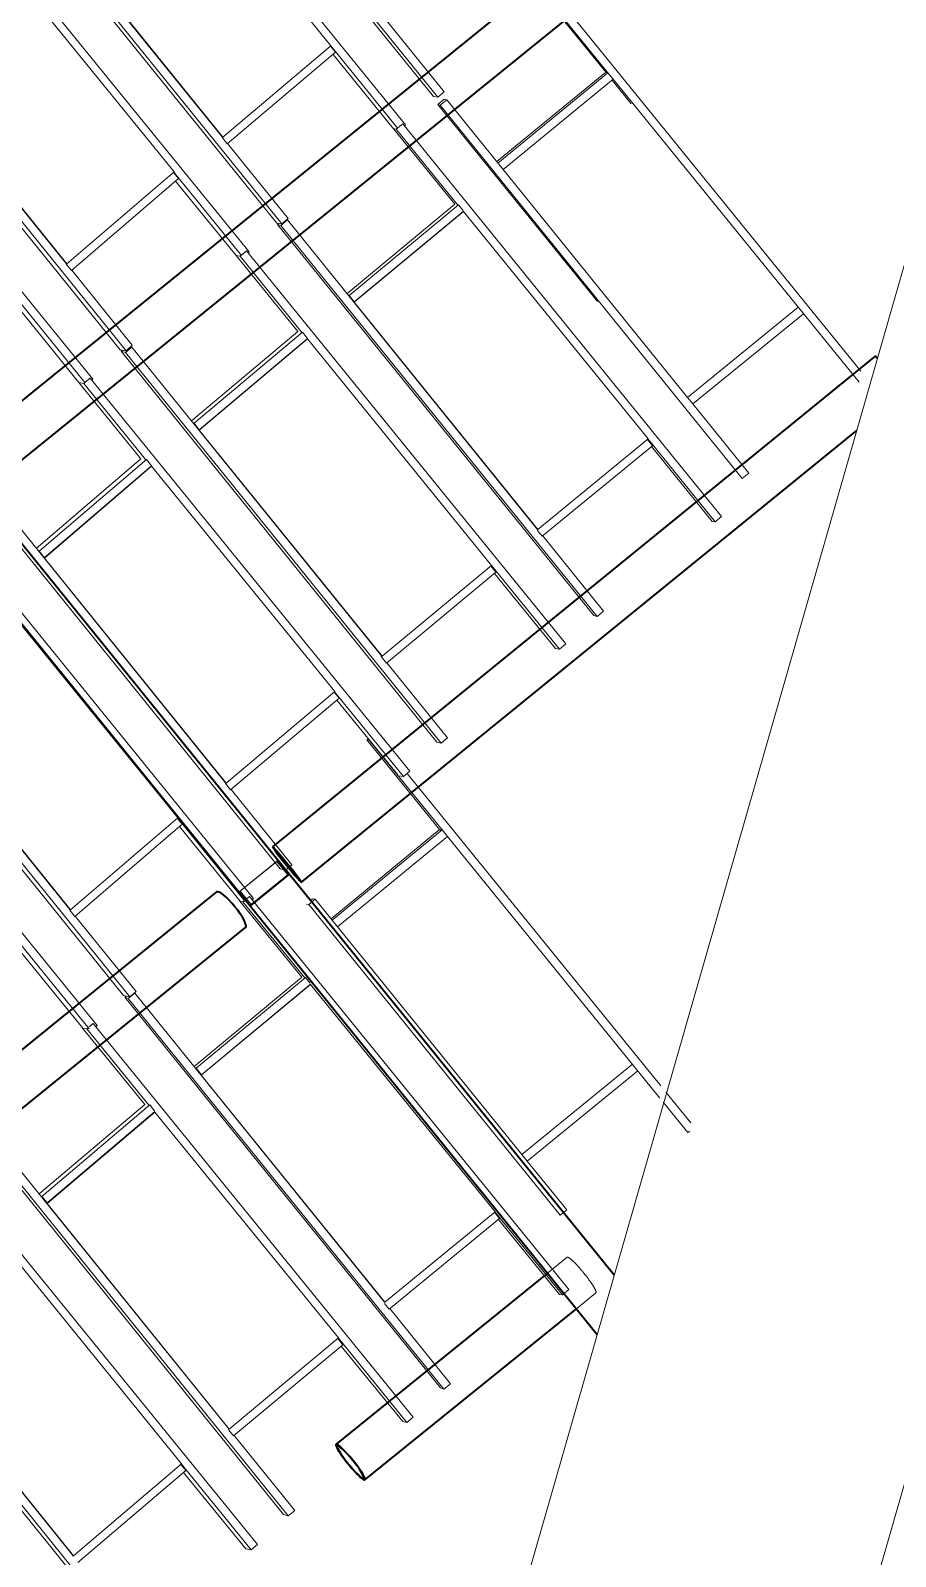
# Model space of a CAD drawing. Header units: millimetres. Extents: x 834681283 to 835686922, y 817551134 to 819407044.
# Drawn here: x 835309749 to 835314892, y 818142865 to 818151943 of the extents above; entities that cross this region are included whole.
import ezdxf
from ezdxf.xclip import XClip

# ---------------------------------------------------------------- set-up
doc = ezdxf.new("R2010")
doc.units = ezdxf.units.MM
doc.header["$LTSCALE"] = 1200
doc.header["$MEASUREMENT"] = 0
doc.header["$XCLIPFRAME"] = 0
for name, pattern in [('P01-MAGP-EVA-GREENERY$0$DOT', [0.25, 0, -0.25]), ('P01-MAGP-P-RF$0$P01_MS_01_N1-FloorPlan-PART2OFUPPERROOFSETTINGOUT$0$BH DASHED2', [3, 2, -1]), ('P01-MAGP-P-RF$0$PHANTOM', [2.5, 1.25, -0.25, 0.25, -0.25, 0.25, -0.25])]:
    doc.linetypes.add(name, pattern=pattern)
for name, color, linetype, lineweight in [('P01-MAGP-EVA-GREENERY$0$DR-FLD', 8, 'Continuous', 25), ('P01-MAGP-P-RF$0$AR-ROOF_AR_BS_MI_', 3, 'Continuous', 18), ('P01-MAGP-P-RF$0$MMH053__', 253, 'P01-MAGP-P-RF$0$PHANTOM', 40), ('P01-MAGP-P-RF$0$P01_MS_01_N1-FloorPlan-PART2OFUPPERROOFSETTINGOUT$0$S-BEAM', 253, 'Continuous', 35), ('P01-MAGP-P-RF$0$P01_MS_01_N1-FloorPlan-PART2OFUPPERROOFSETTINGOUT$0$S-BEAM-HIDN', 253, 'P01-MAGP-P-RF$0$P01_MS_01_N1-FloorPlan-PART2OFUPPERROOFSETTINGOUT$0$BH DASHED2', 18), ('P01-MAGP-P-RF$0$ROOF MESH HALF TONE$0$A-GLAZ', 253, 'Continuous', 9)]:
    doc.layers.add(name, color=color, linetype=linetype, lineweight=lineweight)

# ---------------------------------------------------------------- blocks, each defined once
blk = doc.blocks.new('P01-MAGP-P-RF$0$P01_MS_01_N1-FloorPlan-PART2OFUPPERROOFSETTINGOUT$0$Circular Hollow Sections - CHS273x10_PSB97-8454491-PART 2 OF  UPPER ROOF SETTING OUT')
at = {"layer": 'P01-MAGP-P-RF$0$P01_MS_01_N1-FloorPlan-PART2OFUPPERROOFSETTINGOUT$0$S-BEAM'}
for p, q in [((91452.6, 60017.9), (84638.4, 55246.5)), ((84597.9, 54884.9), (91609.2, 59794.3)), ((84495.8, 55146.7), (84441.3, 55108.5))]:
    blk.add_line(p, q, dxfattribs=at)
for centre, major_axis, start_param, end_param in [((91530.9, 59906.1), (-78.3, 111.8), 3.141593, 6.283185), ((84519.6, 54996.7), (-78.3, 111.8), 0, 3.141593), ((84519.6, 54996.7), (-78.3, 111.8), 3.141593, 6.283185), ((84519.6, 54996.7), (-72.6, 103.6), 3.141593, 6.283185), ((84519.6, 54996.7), (-72.6, 103.6), 0, 3.141593)]:
    blk.add_ellipse(centre, major_axis=major_axis, ratio=0.139727, start_param=start_param, end_param=end_param, dxfattribs=at)
at = {"layer": 'P01-MAGP-P-RF$0$P01_MS_01_N1-FloorPlan-PART2OFUPPERROOFSETTINGOUT$0$S-BEAM-HIDN'}
blk.add_line((84638.4, 55246.5), (84495.8, 55146.7), dxfattribs=at)
blk = doc.blocks.new('P01-MAGP-P-RF$0$P01_MS_01_N1-FloorPlan-PART2OFUPPERROOFSETTINGOUT$0$Circular Hollow Sections - CHS273x10_PSB97-8463234-PART 2 OF  UPPER ROOF SETTING OUT')
at = {"layer": 'P01-MAGP-P-RF$0$P01_MS_01_N1-FloorPlan-PART2OFUPPERROOFSETTINGOUT$0$S-BEAM'}
for p, q in [((87489.5, 49918.2), (84028.6, 47494.9)), ((84185.2, 47271.3), (87646.1, 49694.6))]:
    blk.add_line(p, q, dxfattribs=at)
for centre, major_axis, start_param, end_param in [((87567.8, 49806.4), (-78.3, 111.8), 3.141593, 6.283185), ((84106.9, 47383.1), (-78.3, 111.8), 0, 0.726239), ((84106.9, 47383.1), (-78.3, 111.8), 3.141593, 6.283185), ((84106.9, 47383.1), (-72.6, 103.6), 0, 0.705416), ((84106.9, 47383.1), (-72.6, 103.6), 3.141593, 6.283185), ((84106.9, 47383.1), (-72.6, 103.6), 2.436177, 3.141593), ((84106.9, 47383.1), (-78.3, 111.8), 2.415354, 3.141593)]:
    blk.add_ellipse(centre, major_axis=major_axis, ratio=0.213826, start_param=start_param, end_param=end_param, dxfattribs=at)
at = {"layer": 'P01-MAGP-P-RF$0$P01_MS_01_N1-FloorPlan-PART2OFUPPERROOFSETTINGOUT$0$S-BEAM-HIDN'}
for major_axis, start_param, end_param in [((-78.3, 111.8), 0.726604, 2.414989), ((-72.6, 103.6), 0.70581, 2.435783)]:
    blk.add_ellipse((84106.9, 47383.1), major_axis=major_axis, ratio=0.213826, start_param=start_param, end_param=end_param, dxfattribs=at)
blk = doc.blocks.new('P01-MAGP-P-RF$0$ROOF MESH HALF TONE')
at = {"layer": 'P01-MAGP-P-RF$0$ROOF MESH HALF TONE$0$A-GLAZ', "lineweight": 5}
for p, q in [((87391.5, 57001.9), (89105.4, 54549)), ((89131.3, 54543), (87417.4, 56995.9)), ((88928.2, 54392.2), (87199.5, 56854.9)), ((86410.5, 56314), (88123.5, 53861.6)), ((88153.8, 53855.2), (86440.9, 56307.6)), ((87835.6, 54397.1), (86480.7, 56336.9)), ((87524.3, 56309.3), (88518.5, 54892.9)), ((87948.3, 53702.5), (86218.8, 56165.6)), ((87839.2, 54395.2), (86850.6, 55810.5)), ((86858.5, 53709.3), (85504, 55649.1)), ((85429.8, 55626.3), (87141.9, 53174.4)), ((87176.7, 53167.7), (85464.6, 55619.6)), ((86544.5, 55619.7), (87535.4, 54208.5)), ((86968, 53012.8), (85237.7, 55476.4)), ((86862.3, 53707.5), (85877.7, 55117.6)), ((89791.9, 55113.9), (90139.1, 54618.9)), ((89804, 55111.2), (90150.5, 54617.3)), ((89171.4, 54572.2), (88842.5, 55043)), ((91526.7, 52742.1), (89893, 55071.2)), ((88518.5, 54892.9), (87839.2, 54395.2)), ((87863.1, 54353.9), (88542.6, 54851.7)), ((88542.6, 54851.7), (88515.3, 54890.6)), ((88880.2, 54374.5), (88517, 54891.9)), ((88855.7, 54372.6), (88527.2, 54840.5)), ((89131.3, 54543), (89171.4, 54572.2)), ((90134.9, 54619.4), (89454, 54135.9)), ((89460.1, 54127.1), (90150.6, 54617.4)), ((90179.2, 54576.6), (89488.7, 54086.2)), ((90150.4, 54617.4), (90134.9, 54619.4)), ((90179.2, 54576.6), (90150.6, 54617.4)), ((90172.3, 54571.6), (90275.8, 54424)), ((90172.3, 54571.6), (90275.9, 54423.9)), ((90179.1, 54576.5), (91512.1, 52676)), ((89105.4, 54549), (89131.3, 54543)), ((89127.9, 54500.5), (89168.6, 54529.3)), ((89141.8, 54495.2), (89127.9, 54500.5)), ((89127.9, 54500.5), (89992.5, 53264.2)), ((89182.6, 54524), (89141.8, 54495.2)), ((90778.7, 52154.6), (89141.8, 54495.2)), ((89168.6, 54529.3), (89182.6, 54524)), ((89182.6, 54524), (90487.7, 52657.8)), ((87834.8, 54394.4), (87863.1, 54353.9)), ((87835.7, 54397), (87836.6, 54395.7)), ((87839.2, 54395.2), (87836.6, 54395.7)), ((88911.8, 54399.6), (88880.2, 54377.1)), ((90640.6, 51936), (88911.8, 54399.6)), ((88920.8, 54386.8), (88928.2, 54392.2)), ((88193.6, 53884.5), (87864.9, 54355.2)), ((88871.3, 54370.7), (88853.8, 54375.2)), ((89187.2, 53900.1), (88856.1, 54372)), ((88879, 54376.2), (88871.3, 54370.7)), ((89205.6, 53894.2), (88871.3, 54370.7)), ((87535.4, 54208.5), (86862.3, 53707.5)), ((87559.1, 54167.5), (87532.1, 54206)), ((87900.3, 53685.1), (87533.7, 54207.2)), ((86885.9, 53666.4), (87559.1, 54167.5)), ((87868.8, 53687.1), (87541, 54154)), ((88123.5, 53861.6), (88153.8, 53855.2)), ((88127.8, 53854.7), (88134.4, 53859.3)), ((88127.8, 53854.7), (89840.8, 51403.1)), ((88147.1, 53847.5), (88127.8, 53854.7)), ((88187.7, 53876.5), (88147.1, 53847.5)), ((89860.1, 51395.9), (88147.1, 53847.5)), ((88153.8, 53855.2), (88193.6, 53884.5)), ((88184.4, 53877.7), (88187.7, 53876.5)), ((89541.4, 51939.1), (88187.7, 53876.5)), ((89187.4, 53900.1), (88510.7, 53414.2)), ((88522.1, 53403.4), (89208.6, 53896.3)), ((89234.2, 53853.5), (88548, 53360.8)), ((88549.6, 53360.3), (89235.7, 53853)), ((89234.4, 53859.4), (89208.6, 53896.3)), ((89234.2, 53853.5), (89237.1, 53855.6)), ((89234.2, 53853.5), (89235.7, 53853)), ((89235.7, 53853), (90236.1, 52427.4)), ((86857.7, 53706.7), (86885.9, 53666.4)), ((86858.5, 53709.3), (86859.4, 53708)), ((86862.3, 53707.5), (86859.4, 53708)), ((87216.1, 53197.2), (86887.6, 53667.6)), ((88203.5, 53210.4), (87869, 53686.8)), ((87892.3, 53680.9), (87869, 53686.8)), ((87899.6, 53686.2), (87892.3, 53680.9)), ((88227.7, 53203.2), (87892.3, 53680.9)), ((87932.6, 53710), (87900.2, 53686.6)), ((89663.1, 51245.1), (87932.6, 53710)), ((87941.5, 53697.4), (87948.3, 53702.5)), ((86919.8, 52996.1), (86549.7, 53523.1)), ((86891, 52988.4), (86554.1, 53468)), ((88517.7, 53404.2), (88522.1, 53403.4)), ((88522.1, 53403.4), (88550.6, 53362.7)), ((88550.6, 53362.7), (88546.1, 53363.5)), ((88549.6, 53360.3), (88548, 53360.8)), ((89544.5, 51936.4), (88549.6, 53360.3)), ((87176.7, 53167.7), (87216.1, 53197.2)), ((88203.7, 53210.5), (87536, 52723.5)), ((87549.9, 52708.7), (88230.5, 53205.2)), ((88258.9, 53164.6), (88230.5, 53205.2)), ((87141.9, 53174.4), (87176.7, 53167.7)), ((87147, 53166.2), (87154.8, 53171.9)), ((87147, 53166.2), (88858.2, 50715.9)), ((87172.1, 53157.8), (87147, 53166.2)), ((87212.3, 53186.9), (87172.1, 53157.8)), ((88883.3, 50707.5), (87172.1, 53157.8)), ((87205.5, 53189.2), (87212.3, 53186.9)), ((88564.6, 51250.6), (87212.3, 53186.9)), ((88256.2, 53162.7), (87575.8, 52666.4)), ((87577.9, 52665.8), (88258.2, 53162.1)), ((88256.2, 53162.7), (88258.9, 53164.6)), ((88256.2, 53162.7), (88258.2, 53162.1)), ((88258.2, 53162.1), (89255.1, 51742.2)), ((91181.9, 53146.8), (90487.6, 52657.7)), ((86953, 53020.4), (86919.9, 52996)), ((88684.9, 50554.6), (86953, 53020.4)), ((90516.2, 52616.8), (91210.5, 53106)), ((86913.1, 52991), (86884.1, 52998.1)), ((87219.5, 52520.6), (86890.9, 52988.4)), ((86919.9, 52996), (86913.1, 52991)), ((87249.4, 52512.2), (86913.1, 52991)), ((86961.7, 53008), (86968, 53012.8)), ((87545.7, 52709.6), (87549.9, 52708.7)), ((87549.9, 52708.7), (87578.3, 52668.2)), ((87578.3, 52668.2), (87574, 52669)), ((87577.9, 52665.8), (87575.8, 52666.4)), ((88568.1, 51247.9), (87577.9, 52665.8)), ((90487.6, 52657.7), (90516.2, 52616.8)), ((90516.3, 52616.9), (90819.5, 52183.4)), ((86166.5, 52477.9), (87876.1, 50028.7)), ((87587.9, 50562.5), (86236.8, 52498.1)), ((87219.8, 52520.6), (86562.2, 52032)), ((86578.3, 52013.6), (87251.9, 52514.1)), ((87277.7, 52471.9), (86604.3, 51971.6)), ((86606.9, 51970.9), (87280.3, 52471.2)), ((87280.2, 52473.7), (87251.9, 52514.1)), ((87277.7, 52471.9), (87280.2, 52473.7)), ((87277.7, 52471.9), (87280.3, 52471.2)), ((87280.3, 52471.2), (88272.8, 51058.1)), ((87906.7, 50019.3), (86197, 52468.7)), ((90236.1, 52427.4), (89544.5, 51936.4)), ((89568.5, 51894.1), (90260.4, 52385.3)), ((90260.4, 52385.3), (90232.7, 52424.9)), ((90600, 51907), (90236.1, 52425.7)), ((90582.6, 51911.5), (90253.5, 52380.4)), ((87705.9, 49864.3), (85973, 52330.7)), ((90778.7, 52154.6), (90819.5, 52183.4)), ((86574.5, 52014.3), (86578.3, 52013.6)), ((86578.3, 52013.6), (86606.6, 51973.2)), ((86606.6, 51973.2), (86602.6, 51974)), ((86606.9, 51970.9), (86604.3, 51971.6)), ((87591.8, 50559.9), (86606.9, 51970.9)), ((89540, 51934.8), (89542.9, 51936.9)), ((89541.4, 51939), (89542.9, 51936.9)), ((89542.7, 51931), (89568.5, 51894.1)), ((89544.5, 51936.4), (89542.9, 51936.9)), ((90600, 51907), (90640.6, 51936)), ((89900.7, 51424.9), (89571.4, 51896.1)), ((90582.6, 51911.5), (90600, 51907)), ((85185.9, 51790.3), (86894.6, 49341.5)), ((86930.6, 49331.4), (85221.8, 51780.2)), ((86611.5, 49874.8), (85261.2, 51809.8)), ((86301.8, 51780.5), (87289.3, 50375)), ((89255.1, 51742.2), (88568.1, 51247.9)), ((88591.7, 51206), (89279, 51700.5)), ((89279, 51700.5), (89251.6, 51739.6)), ((89622.9, 51216), (89254.5, 51740.8)), ((89599.6, 51221.9), (89268.7, 51693.1)), ((86726.2, 49174.3), (84992.6, 51640.9)), ((89840.8, 51403.1), (89860.1, 51395.9)), ((89860.1, 51395.9), (89900.7, 51424.9)), ((86615.7, 49872.3), (85636.5, 51275.6)), ((88563.3, 51246.6), (88566, 51248.5)), ((88563.3, 51246.6), (88591.7, 51206)), ((88564.6, 51250.5), (88566, 51248.5)), ((88568.1, 51247.9), (88566, 51248.5)), ((88923.5, 50736.6), (88594.3, 51208)), ((89599.6, 51221.9), (89622.9, 51216)), ((89622.9, 51216), (89663.1, 51245.1)), ((88272.8, 51058.1), (87591.8, 50559.9)), ((88296.2, 51016.8), (88269.2, 51055.5)), ((88645.1, 50525.2), (88271.6, 51057)), ((87615, 50518.4), (88296.2, 51016.8)), ((88612, 50538), (88282.7, 51006.9)), ((88443.6, 50757.8), (88453, 50764.4)), ((88457.6, 50755.8), (88443.6, 50757.8)), ((88443.6, 50757.8), (88837.8, 50196)), ((88457.6, 50755.8), (88852.6, 50192.9)), ((88858.2, 50715.9), (88883.3, 50707.5)), ((88883.3, 50707.5), (88923.5, 50736.6)), ((87586.8, 50558.8), (87589.2, 50560.6)), ((87586.8, 50558.8), (87615, 50518.4)), ((87587.9, 50562.4), (87589.2, 50560.6)), ((87591.8, 50559.9), (87589.2, 50560.6)), ((87946.6, 50048.6), (87617.4, 50520.2)), ((88616.1, 50532.3), (88645.1, 50525.2)), ((88645.1, 50525.2), (88684.9, 50554.6)), ((90043.5, 48582.4), (88668.3, 50542.3)), ((87289.3, 50375), (86615.7, 49872.3)), ((86638.5, 49831.2), (87312.3, 50334.2)), ((87312.3, 50334.2), (87285.6, 50372.3)), ((87655.6, 49850.2), (87287.7, 50373.8)), ((87624.3, 49853.7), (87295.5, 50321.6)), ((88835.5, 50194.4), (88157, 49711.4)), ((88163.3, 49702.3), (88852.7, 50193)), ((88881.3, 50152.2), (88191.9, 49661.5)), ((88852.5, 50193), (88835.5, 50194.4)), ((88881.3, 50152.2), (88852.7, 50193)), ((88881.2, 50152.1), (90033.4, 48510.1)), ((87876.1, 50028.7), (87906.7, 50019.3)), ((87906.7, 50019.3), (87946.6, 50048.6)), ((86610.4, 49871.4), (86638.5, 49831.2)), ((86611.5, 49874.7), (86612.7, 49873)), ((86615.7, 49872.3), (86612.7, 49873)), ((87958.6, 49377.5), (87624.1, 49853.9)), ((87641.6, 49849.3), (87624.1, 49853.9)), ((87651.4, 49856.3), (87641.6, 49849.3)), ((87977.3, 49371.1), (87641.6, 49849.3)), ((87682.1, 49878.2), (87657.7, 49860.8)), ((89413.5, 47412.2), (87682.1, 49878.2)), ((87696.7, 49857.4), (87705.9, 49864.3)), ((86970, 49361), (86640.7, 49832.9)), ((88030.7, 49805), (88017.7, 49808.6)), ((88071.3, 49833.9), (88030.7, 49805)), ((89393.2, 47857.1), (88030.7, 49805)), ((88043, 49829.1), (88055.8, 49838.1)), ((88055.8, 49838.1), (88071.3, 49833.9)), ((88071.3, 49833.9), (89191, 48233.1)), ((86676.7, 49159.5), (86302.9, 49691.3)), ((86638.5, 49165.9), (86307.4, 49637)), ((86894.6, 49341.5), (86930.6, 49331.4)), ((86901, 49331.4), (86909.3, 49337.3)), ((86901, 49331.4), (88611.5, 46881.9)), ((86920.9, 49323.3), (86901, 49331.4)), ((86961.4, 49352.3), (86920.9, 49323.3)), ((88631.4, 46873.8), (86920.9, 49323.3)), ((86930.6, 49331.4), (86970, 49361)), ((88314.5, 47414.6), (86961.4, 49352.3)), ((87958.9, 49377.7), (87283.4, 48891.3)), ((87295.8, 48880.4), (87981.2, 49373.9)), ((87322.6, 48836.8), (88007.4, 49329.9)), ((87324.3, 48839.8), (88007.2, 49331.4)), ((88006.1, 49338.3), (87981.2, 49373.9)), ((88005.8, 49330.4), (88007.4, 49329.9)), ((88007.4, 49329.9), (89008.1, 47904.7)), ((86974.7, 48687.3), (86638.3, 49166)), ((86663.1, 49159.3), (86638.3, 49166)), ((86672.2, 49165.9), (86663.1, 49159.3)), ((87000.7, 48678.9), (86663.1, 49159.3)), ((86703.3, 49188.5), (86678.1, 49170.2)), ((88438, 46720.1), (86703.3, 49188.5)), ((86717.8, 49167.9), (86726.2, 49174.3)), ((87290.3, 48881.4), (87295.8, 48880.4)), ((87295.8, 48880.4), (87324.3, 48839.8)), ((87324.3, 48839.8), (87318.7, 48840.7)), ((87324.3, 48839.8), (87321, 48837.4)), ((87322.6, 48836.8), (87321, 48837.4)), ((88316.1, 47414), (87322.6, 48836.8)), ((87338.7, 46726.3), (85988.5, 48661.7)), ((86975.1, 48687.4), (86311.2, 48199.2)), ((86326.8, 48183.3), (87004.3, 48681.5)), ((87029.3, 48645.8), (87004.3, 48681.5)), ((89884, 48723), (89190.9, 48233.1)), ((89219.5, 48192.3), (89912.6, 48682.2)), ((85921.3, 48642.4), (87628.5, 46195.4)), ((87655.5, 46185.4), (85948.3, 48632.5)), ((86354.3, 48139.9), (87031.3, 48637.8)), ((86355.2, 48142.9), (87032.7, 48641.1)), ((87029.1, 48638.5), (87031.3, 48637.8)), ((87031.3, 48637.8), (88027.4, 47220.5)), ((87461.4, 46028.3), (85723.9, 48498.6)), ((90050, 48486.4), (90184.9, 48294.2)), ((90205.7, 48351.3), (90070.8, 48543.6)), ((90184.9, 48294.2), (90197.4, 48303.1)), ((89190.9, 48233.1), (89219.5, 48192.3)), ((86321.5, 48184.4), (86326.8, 48183.3)), ((86326.8, 48183.3), (86355.2, 48142.9)), ((86355.2, 48142.9), (86349.7, 48144)), ((86355.2, 48142.9), (86352, 48140.6)), ((86354.3, 48139.9), (86352, 48140.6)), ((87340.9, 46725.6), (86354.3, 48139.9)), ((89219.6, 48192.3), (89433.9, 47885.9)), ((84941.7, 47954), (86646.2, 45508.8)), ((86680.2, 45497.3), (84975.7, 47942.5)), ((86363.1, 46038.6), (85015.3, 47972)), ((86054.7, 47945.5), (87044.5, 46538.2)), ((89008.1, 47904.7), (88316.1, 47414)), ((88339.2, 47371.2), (89031.7, 47862.1)), ((89031.7, 47862.1), (89004, 47901.7)), ((89373, 47383.3), (89008.5, 47902.4)), ((89355.6, 47387.9), (89025.6, 47857.8)), ((89389.9, 47858), (89393.2, 47857.1)), ((89393.2, 47857.1), (89433.9, 47885.9)), ((86365.9, 46037.8), (85387.2, 47441.8)), ((88314.3, 47406.8), (88339.2, 47371.2)), ((88316.1, 47414), (88314.5, 47414.6)), ((89355.6, 47387.9), (89373, 47383.3)), ((89373, 47383.3), (89413.5, 47412.2)), ((88671.9, 46902.8), (88343, 47373.8)), ((88027.4, 47220.5), (87340.9, 46725.6)), ((88050.4, 47178.4), (88023.1, 47217.4)), ((88397.9, 46690.9), (88027, 47218.5)), ((87363.5, 46683.2), (88050.4, 47178.4)), ((88373.1, 46697.6), (88040.2, 47171.2)), ((88611.5, 46881.9), (88631.4, 46873.8)), ((88631.4, 46873.8), (88671.9, 46902.8)), ((87335.1, 46723.7), (87338.7, 46726.3)), ((87338.5, 46718.9), (87363.5, 46683.2)), ((87340.9, 46725.6), (87338.7, 46726.3)), ((87695.7, 46214.6), (87367, 46685.8)), ((88373.1, 46697.6), (88397.9, 46690.9)), ((88397.9, 46690.9), (88438, 46720.1)), ((87044.5, 46538.2), (86365.9, 46037.8)), ((86387.9, 45996), (87066.9, 46496.7)), ((87066.9, 46496.7), (87040.2, 46535)), ((87421.7, 45998.8), (87043.5, 46536.6)), ((87389.9, 46007.3), (87052.9, 46486.4)), ((87655.5, 46185.4), (87695.7, 46214.6)), ((87628.5, 46195.4), (87655.5, 46185.4)), ((86359.8, 46036.2), (86363.1, 46038.6)), ((86365.9, 46037.8), (86363.1, 46038.6)), ((87421.7, 45998.8), (87461.4, 46028.3)), ((87389.9, 46007.3), (87421.7, 45998.8))]:
    blk.add_line(p, q, dxfattribs=at)
blk = doc.blocks.new('P01-MAGP-P-RF')
at = {"layer": 'P01-MAGP-P-RF$0$AR-ROOF_AR_BS_MI_'}
for points in [[(835318600.8, 818156045.3, 0.520567), (835304682.4, 818173233.8), (835238834.4, 818168630.4, 0.414214), (835226308.7, 818154221.8), (835229495.8, 818108633.1, 0.414214), (835243904.4, 818096107.4), (835288968.4, 818099257.8, 0.315299), (835306353, 818113335)], [(835316678.3, 818156596.6, 0.520567), (835304821.9, 818171238.6), (835238973.9, 818166635.3, 0.414214), (835228303.9, 818154361.3), (835231490.9, 818108772.6, 0.414214), (835243764.9, 818098102.6), (835288828.9, 818101252.9, 0.315299), (835304430.5, 818113886.3)]]:
    blk.add_lwpolyline(points, format="xyb", close=True, dxfattribs=at)
at = {"layer": 'P01-MAGP-P-RF$0$P01_MS_01_N1-FloorPlan-PART2OFUPPERROOFSETTINGOUT$0$S-BEAM'}
for p, q in [((835316042, 818154877.7), (835309303.8, 818149421.5)), ((835309475.6, 818149209.3), (835316097.6, 818154571.5)), ((835311287.7, 818146924.2), (835307523.2, 818151573.2)), ((835307290, 818151384.4), (835311054.5, 818146735.4)), ((835314771.2, 818150005.3), (835311187.6, 818147087.3)), ((835311360, 818146875.6), (835314661.6, 818149564)), ((835311054.5, 818146735.4), (835311287.7, 818146924.2)), ((835311287.7, 818146924.2), (835311054.5, 818146735.4)), ((835313220.2, 818144537.6), (835311287.7, 818146924.2)), ((835311054.5, 818146735.4), (835313119.3, 818144185.6)), ((835312823.4, 818144551), (835311565.8, 818143532.7)), ((835311737.6, 818143320.5), (835312995.2, 818144338.9))]:
    blk.add_line(p, q, dxfattribs=at)
for centre, major_axis, ratio, start_param, end_param in [((835314857.4, 818149899.5), (-86.2, 105.8), 0.033336, 5.760161, 6.283185), ((835311273.8, 818146981.4), (-86.2, 105.8), 0.033336, 0, 3.141593), ((835311273.8, 818146981.4), (-86.2, 105.8), 0.033336, 3.141593, 6.283185), ((835311273.8, 818146981.4), (-79.9, 98.1), 0.033336, 0, 3.141593), ((835311273.8, 818146981.4), (-79.9, 98.1), 0.033336, 3.141593, 6.283185), ((835311651.7, 818143426.6), (-85.9, 106.1), 0.130451, 0, 3.141593), ((835311651.7, 818143426.6), (-79.6, 98.3), 0.130451, 0, 3.141593), ((835311651.7, 818143426.6), (-85.9, 106.1), 0.130451, 3.141593, 6.283185), ((835311651.7, 818143426.6), (-79.6, 98.3), 0.130451, 3.141593, 6.283185)]:
    blk.add_ellipse(centre, major_axis=major_axis, ratio=ratio, start_param=start_param, end_param=end_param, dxfattribs=at)
at = {"layer": 'P01-MAGP-P-RF$0$P01_MS_01_N1-FloorPlan-PART2OFUPPERROOFSETTINGOUT$0$S-BEAM-HIDN'}
for p, q in [((835310988.2, 818146817.4), (835311221.3, 818147006.2)), ((835311214.4, 818146998.8), (835310996.8, 818146822.6)), ((835311061.4, 818146742.8), (835311279, 818146919)), ((835311279, 818146919), (835311214.4, 818146998.8)), ((835310996.8, 818146822.6), (835311061.4, 818146742.8)), ((835312939.6, 818144645.2), (835312823.4, 818144551)), ((835312995.2, 818144338.9), (835313111.4, 818144433))]:
    blk.add_line(p, q, dxfattribs=at)
blk.add_ellipse((835313025.5, 818144539.1), major_axis=(-85.9, 106.1), ratio=0.130451, start_param=3.141593, end_param=6.283185, dxfattribs=at)
at = {"layer": 'P01-MAGP-P-RF$0$MMH053__', "rotation": 3.998948738169357}
blk.add_blockref('P01-MAGP-P-RF$0$ROOF MESH HALF TONE', (835227060.7, 818090920.1), dxfattribs=at)
at = {"layer": 'P01-MAGP-P-RF$0$P01_MS_01_N1-FloorPlan-PART2OFUPPERROOFSETTINGOUT$0$S-BEAM', "linetype": 'P01-MAGP-P-RF$0$P01_MS_01_N1-FloorPlan-PART2OFUPPERROOFSETTINGOUT$0$BH DASHED2', "lineweight": 18, "rotation": 3.998948738169357}
for name in ['P01-MAGP-P-RF$0$P01_MS_01_N1-FloorPlan-PART2OFUPPERROOFSETTINGOUT$0$Circular Hollow Sections - CHS273x10_PSB97-8454491-PART 2 OF  UPPER ROOF SETTING OUT', 'P01-MAGP-P-RF$0$P01_MS_01_N1-FloorPlan-PART2OFUPPERROOFSETTINGOUT$0$Circular Hollow Sections - CHS273x10_PSB97-8463234-PART 2 OF  UPPER ROOF SETTING OUT']:
    blk.add_blockref(name, (835227060.7, 818090920.1), dxfattribs=at)
blk = doc.blocks.new('P01-MAGP-EVA-GREENERY')
at = {"layer": 'P01-MAGP-EVA-GREENERY$0$DR-FLD'}
blk.add_line((835306704.1, 818114922.1), (835314808.1, 818143182), dxfattribs=at)
at = {"layer": 'P01-MAGP-EVA-GREENERY$0$DR-FLD', "linetype": 'P01-MAGP-EVA-GREENERY$0$DOT', "const_width": 750}
blk.add_lwpolyline([(835307058.9, 818114808.8, 0.012001), (835307191.5, 818115261.3), (835315168.5, 818143078.6)], format="xyb", dxfattribs=at)

msp = doc.modelspace()

# ---------------------------------------------------------------- block references
ref = msp.add_blockref('P01-MAGP-EVA-GREENERY', (0, 0))
XClip(ref).set_block_clipping_path([(835304579.1843739748, 818174710.1626656055), (835305796.1658229828, 818174873.3149367571), (835307662.0338196754, 818174689.8070785999), (835310520.3633885384, 818174065.1796945333), (835313081.8681743145, 818173026.5659970045), (835315581.7919986248, 818171259.1109881401), (835317651.2761323452, 818169000.3924677372), (835319046.8494220972, 818167007.0337247849), (835320133.4085228443, 818164236.8954862356), (835320669.2049217224, 818161588.3395450115), (835320843.1778568029, 818158211.3686239719), (835320023.4914252758, 818155637.3225638866), (835307775.6753731966, 818112927.0695824623), (835307486.5656324625, 818111403.7745717764), (835306472.3023188114, 818108849.5676202774), (835303557.4701333046, 818104111.4948183298), (835299124.0129835606, 818101088.6384549141), (835297415.7114913464, 818099718.8653644323), (835294427.9237889051, 818098869.5449544191), (835299696.7221286297, 818083540.2194343805), (835299696.7221286297, 818003007.9180737734), (835381567.6709537506, 818003007.9180737734), (835381567.6709537506, 818241141.5228391886), (835171417.9906907082, 818241141.5228391886), (835171417.9906907082, 818003007.9180737734), (835299646.7221286297, 818003007.9180737734), (835299646.7221286297, 818083531.8665624857), (835294380.619469285, 818098853.34912467), (835289071.624658823, 818097781.3911836147), (835244007.6001352072, 818094631.0239012241), (835243402.3726704121, 818094599.0591453314), (835242636.0318140984, 818094583.6296563148), (835241827.5000405312, 818094619.5304664373), (835240278.7908782959, 818094803.1013474464), (835238615.9808831215, 818095198.6516088247), (835236837.1062445641, 818095894.4355551004), (835235914.8181660175, 818096333.9795084), (835235308.0351868868, 818096662.1879467964), (835233986.3356232643, 818097536.8864938021), (835232722.9095510244, 818098548.7006295919), (835231238.5995907784, 818100145.3524557352), (835230243.8710234165, 818101523.0034087896), (835229459.3735334873, 818102997.1350084543), (835228749.5628561974, 818104567.9919320345), (835228038.0088664293, 818107442.8705242872), (835228019.3892208338, 818108529.8695997), (835224832.3401603699, 818154118.6039062738), (835224786.1936964989, 818154547.7584284544), (835224773.2807815075, 818155026.8918851614), (835224783.5408297777, 818155896.203827858), (835224816.960060358, 818156261.0471076965), (835224880.3945835829, 818156930.3651428223), (835224980.8038678169, 818157693.5020338297), (835225188.099565506, 818158657.4187650681), (835225368.2602261305, 818159369.9037799835), (835225838.1759520769, 818160711.976451993), (835226139.2108690739, 818161405.4137219191), (835226545.7954304218, 818162235.3437660933), (835227243.4511545897, 818163421.3939791918), (835227831.7674248219, 818164241.3849411011), (835228201.1016024351, 818164708.4587804079), (835228901.1138991117, 818165512.9794739485), (835229693.7146910429, 818166280.4427016973), (835231339.2155919075, 818167719.4297661781), (835233198.9440969229, 818168772.0604982376), (835234724.5905447006, 818169505.6878428459), (835236291.5872612, 818169941.2428172827), (835238731.1858590841, 818170106.8148210049)])
msp.add_blockref('P01-MAGP-P-RF', (0, 0))

doc.saveas('drawing.dxf')
